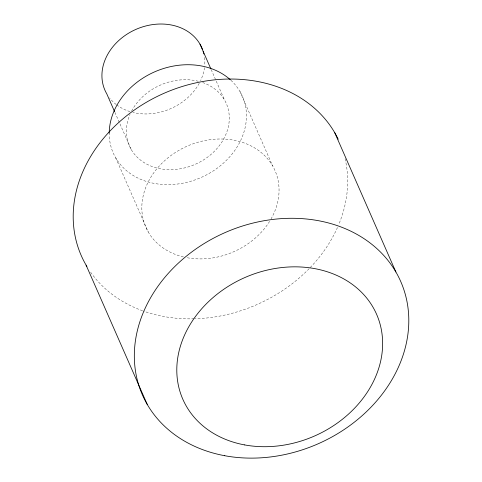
<?xml version="1.0" encoding="UTF-8"?>
<svg xmlns="http://www.w3.org/2000/svg" width="482" height="482" viewBox="0 0 482 482"><rect width="100%" height="100%" fill="white"/><g stroke="black" fill="none" stroke-linecap="round" stroke-linejoin="round"><path stroke-width="0.36" stroke-dasharray="2.41 1.81" d="M239.994 91.58L272.595 165.844M211.176 69.601L224.455 99.858M114.915 112.384L131.212 149.516M115.674 157.795L148.275 232.059M202.609 82.512A52.893 43.278 -23.7 0 1 223.925 138.551A52.893 43.278 -23.7 0 1 156.855 168.001A52.893 43.278 -23.7 0 1 130.02 114.391M131.622 111.047A52.893 43.278 -23.7 0 1 198.319 81.247M204.537 57.515A52.893 43.278 -23.7 0 1 204.723 65.504M204.495 67.601A52.893 43.278 -23.7 0 1 200.596 80.621M199.241 83.284A52.893 43.278 -23.7 0 1 132.899 112.427M130.02 111.619A52.893 43.278 -23.7 0 1 116.825 104.992M116.234 104.546A52.893 43.278 -23.7 0 1 109.559 97.936M230.896 80.259A70.529 57.701 -23.7 0 1 201.368 177.376A70.529 57.701 -23.7 0 1 109.221 134.291M183.419 256.942A70.529 57.701 -23.7 0 1 148.107 182.166A70.529 57.701 -23.7 0 1 240.777 141.859A70.529 57.701 -23.7 0 1 271.149 218.786M269.625 221.352A70.529 57.701 -23.7 0 1 187.028 257.713M345.088 158.723A141.057 115.403 -23.7 0 1 338.629 224.817M337.49 227.462A141.057 115.403 -23.7 0 1 309.649 268.149M309.131 268.685A141.057 115.403 -23.7 0 1 194.836 318.807M194.077 318.825A141.057 115.403 -23.7 0 1 143.299 311.041M142.6 310.788A141.057 115.403 -23.7 0 1 89.64 270.776"/><path stroke-width="0.72" d="M334.761 132.737L395.885 271.987M200.006 44.157L210.875 68.908M114.614 111.697L106.763 93.815A52.893 43.278 -23.7 0 1 134.689 29.95A52.893 43.278 -23.7 0 1 202.452 49.26M86.115 265.166L147.239 404.422M203.157 51.279A52.893 43.278 -23.7 0 1 203.904 54.014M109.215 133.55A70.529 57.701 -23.7 0 1 154.312 71.999A70.529 57.701 -23.7 0 1 230.36 79.765M86.856 266.425A141.057 115.403 -23.7 0 1 155.499 97.316A141.057 115.403 -23.7 0 1 338.201 139.226M224.751 455.725A141.057 115.403 -23.7 0 0 406.694 300.123A141.057 115.403 -23.7 0 0 183.25 258.768A141.057 115.403 -23.7 0 0 224.751 455.725M244.603 444.91A105.793 86.555 -23.7 0 0 381.057 328.212A105.793 86.555 -23.7 0 0 213.478 297.195A105.793 86.555 -23.7 0 0 244.603 444.91"/></g></svg>
